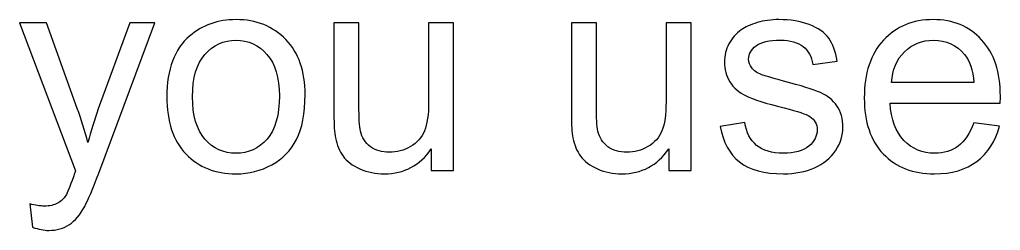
# Model space of a CAD drawing. Header units: centimetres. Extents: x -24.8 to 34.2, y -10 to 25.5.
# Drawn here: x 21.709 to 24.625, y 10.488 to 11.115 of the extents above; entities that cross this region are included whole.
import ezdxf

# ---------------------------------------------------------------- set-up
doc = ezdxf.new("R2010")
doc.units = ezdxf.units.CM
doc.header["$MEASUREMENT"] = 0
doc.layers.add('Layer 1', color=7, linetype='Continuous')

msp = doc.modelspace()

# ---------------------------------------------------------------- linework, layer by layer
at = {"layer": 'Layer 1', "color": 250}
for points, knots in [([(22.1463, 10.88592), (22.1463, 10.9672), (22.16888, 11.02745), (22.21417, 11.06654), (22.21417, 11.06654), (22.25185, 11.09899), (22.29785, 11.11536), (22.35218, 11.11536), (22.35218, 11.11536), (22.41258, 11.11536), (22.46196, 11.09561), (22.5002, 11.05595), (22.5002, 11.05595), (22.53859, 11.01644), (22.55764, 10.96183), (22.55764, 10.89213), (22.55764, 10.89213), (22.55764, 10.83554), (22.54917, 10.79109), (22.53224, 10.75878), (22.53224, 10.75878), (22.5153, 10.72632), (22.49061, 10.7012), (22.4583, 10.68328), (22.4583, 10.68328), (22.42584, 10.66536), (22.39056, 10.65647), (22.35218, 10.65647), (22.35218, 10.65647), (22.2908, 10.65647), (22.24113, 10.67609), (22.20317, 10.7156), (22.20317, 10.7156), (22.16521, 10.75497), (22.1463, 10.81169), (22.1463, 10.88592)], [0, 0, 0, 0, 0.1111111, 0.1111111, 0.1111111, 0.1111111, 0.2222222, 0.2222222, 0.2222222, 0.2222222, 0.3333333, 0.3333333, 0.3333333, 0.3333333, 0.4444444, 0.4444444, 0.4444444, 0.4444444, 0.5555556, 0.5555556, 0.5555556, 0.5555556, 0.6666667, 0.6666667, 0.6666667, 0.6666667, 0.7777778, 0.7777778, 0.7777778, 0.7777778, 0.8888889, 0.8888889, 0.8888889, 0.8888889, 1, 1, 1, 1]), ([(23.7922, 10.79744), (23.7922, 10.79744), (23.86571, 10.80901), (23.86571, 10.80901), (23.86571, 10.80901), (23.86981, 10.77952), (23.88138, 10.75694), (23.90029, 10.74114), (23.90029, 10.74114), (23.91905, 10.72548), (23.94544, 10.71757), (23.97945, 10.71757), (23.97945, 10.71757), (24.0136, 10.71757), (24.039, 10.72463), (24.05551, 10.73846), (24.05551, 10.73846), (24.07202, 10.75243), (24.08034, 10.7688), (24.08034, 10.78742), (24.08034, 10.78742), (24.08034, 10.80436), (24.073, 10.81748), (24.05833, 10.82722), (24.05833, 10.82722), (24.04817, 10.83385), (24.02277, 10.84217), (23.98227, 10.85233), (23.98227, 10.85233), (23.9278, 10.86616), (23.88984, 10.87802), (23.86882, 10.88817), (23.86882, 10.88817), (23.84779, 10.89819), (23.83171, 10.91216), (23.82084, 10.92994), (23.82084, 10.92994), (23.80998, 10.94772), (23.80447, 10.96734), (23.80447, 10.98879), (23.80447, 10.98879), (23.80447, 11.0084), (23.80899, 11.02646), (23.81802, 11.04311), (23.81802, 11.04311), (23.82691, 11.05991), (23.83918, 11.07373), (23.85457, 11.08474), (23.85457, 11.08474), (23.86614, 11.09321), (23.88194, 11.10055), (23.90184, 11.10647), (23.90184, 11.10647), (23.92188, 11.1124), (23.94332, 11.11536), (23.96618, 11.11536), (23.96618, 11.11536), (24.00061, 11.11536), (24.03081, 11.11028), (24.05692, 11.1004), (24.05692, 11.1004), (24.08302, 11.09053), (24.10221, 11.07712), (24.11463, 11.06019), (24.11463, 11.06019), (24.12705, 11.04311), (24.13552, 11.02054), (24.14017, 10.99217), (24.14017, 10.99217), (24.14017, 10.99217), (24.0675, 10.98215), (24.0675, 10.98215), (24.0675, 10.98215), (24.06411, 11.00473), (24.05452, 11.02237), (24.03871, 11.03507), (24.03871, 11.03507), (24.02291, 11.04777), (24.00047, 11.05412), (23.97155, 11.05412), (23.97155, 11.05412), (23.9374, 11.05412), (23.91299, 11.04848), (23.89845, 11.03719), (23.89845, 11.03719), (23.88378, 11.0259), (23.87644, 11.01263), (23.87644, 10.99754), (23.87644, 10.99754), (23.87644, 10.9878), (23.87954, 10.97919), (23.88561, 10.97143), (23.88561, 10.97143), (23.89168, 10.96339), (23.90113, 10.9569), (23.91411, 10.95153), (23.91411, 10.95153), (23.92159, 10.94885), (23.94347, 10.9425), (23.97987, 10.93262), (23.97987, 10.93262), (24.03251, 10.91851), (24.06919, 10.90708), (24.08994, 10.89805), (24.08994, 10.89805), (24.11082, 10.88916), (24.12719, 10.87604), (24.13904, 10.85897), (24.13904, 10.85897), (24.1509, 10.84189), (24.15682, 10.82072), (24.15682, 10.79532), (24.15682, 10.79532), (24.15682, 10.77049), (24.14949, 10.74721), (24.13509, 10.72519), (24.13509, 10.72519), (24.12056, 10.70332), (24.09967, 10.68639), (24.07244, 10.67439), (24.07244, 10.67439), (24.04521, 10.6624), (24.0143, 10.65647), (23.97987, 10.65647), (23.97987, 10.65647), (23.92272, 10.65647), (23.87926, 10.66833), (23.84934, 10.69203), (23.84934, 10.69203), (23.81943, 10.71574), (23.80038, 10.75087), (23.7922, 10.79744)], [0, 0, 0, 0, 0.030303, 0.030303, 0.030303, 0.030303, 0.0606061, 0.0606061, 0.0606061, 0.0606061, 0.0909091, 0.0909091, 0.0909091, 0.0909091, 0.1212121, 0.1212121, 0.1212121, 0.1212121, 0.1515152, 0.1515152, 0.1515152, 0.1515152, 0.1818182, 0.1818182, 0.1818182, 0.1818182, 0.2121212, 0.2121212, 0.2121212, 0.2121212, 0.2424242, 0.2424242, 0.2424242, 0.2424242, 0.2727273, 0.2727273, 0.2727273, 0.2727273, 0.3030303, 0.3030303, 0.3030303, 0.3030303, 0.3333333, 0.3333333, 0.3333333, 0.3333333, 0.3636364, 0.3636364, 0.3636364, 0.3636364, 0.3939394, 0.3939394, 0.3939394, 0.3939394, 0.4242424, 0.4242424, 0.4242424, 0.4242424, 0.4545455, 0.4545455, 0.4545455, 0.4545455, 0.4848485, 0.4848485, 0.4848485, 0.4848485, 0.5151515, 0.5151515, 0.5151515, 0.5151515, 0.5454545, 0.5454545, 0.5454545, 0.5454545, 0.5757576, 0.5757576, 0.5757576, 0.5757576, 0.6060606, 0.6060606, 0.6060606, 0.6060606, 0.6363636, 0.6363636, 0.6363636, 0.6363636, 0.6666667, 0.6666667, 0.6666667, 0.6666667, 0.6969697, 0.6969697, 0.6969697, 0.6969697, 0.7272727, 0.7272727, 0.7272727, 0.7272727, 0.7575758, 0.7575758, 0.7575758, 0.7575758, 0.7878788, 0.7878788, 0.7878788, 0.7878788, 0.8181818, 0.8181818, 0.8181818, 0.8181818, 0.8484848, 0.8484848, 0.8484848, 0.8484848, 0.8787879, 0.8787879, 0.8787879, 0.8787879, 0.9090909, 0.9090909, 0.9090909, 0.9090909, 0.9393939, 0.9393939, 0.9393939, 0.9393939, 0.969697, 0.969697, 0.969697, 0.969697, 1, 1, 1, 1]), ([(24.54572, 10.80774), (24.54572, 10.80774), (24.62263, 10.79829), (24.62263, 10.79829), (24.62263, 10.79829), (24.61049, 10.75327), (24.58806, 10.71842), (24.55532, 10.69358), (24.55532, 10.69358), (24.52244, 10.66889), (24.48053, 10.65647), (24.42959, 10.65647), (24.42959, 10.65647), (24.36538, 10.65647), (24.31444, 10.67623), (24.27691, 10.71574), (24.27691, 10.71574), (24.23923, 10.75525), (24.22046, 10.81071), (24.22046, 10.88211), (24.22046, 10.88211), (24.22046, 10.95605), (24.23951, 11.01334), (24.27747, 11.05412), (24.27747, 11.05412), (24.31557, 11.0949), (24.36482, 11.11536), (24.4255, 11.11536), (24.4255, 11.11536), (24.4842, 11.11536), (24.53218, 11.09532), (24.56929, 11.05539), (24.56929, 11.05539), (24.60654, 11.01546), (24.62517, 10.95915), (24.62517, 10.88676), (24.62517, 10.88676), (24.62517, 10.88225), (24.62503, 10.87562), (24.62474, 10.86687), (24.62474, 10.86687), (24.62474, 10.86687), (24.29737, 10.86687), (24.29737, 10.86687), (24.29737, 10.86687), (24.30005, 10.81861), (24.31374, 10.78164), (24.33829, 10.7561), (24.33829, 10.7561), (24.36284, 10.73041), (24.39332, 10.71757), (24.43001, 10.71757), (24.43001, 10.71757), (24.45725, 10.71757), (24.48053, 10.72477), (24.49986, 10.73916), (24.49986, 10.73916), (24.51919, 10.75341), (24.53443, 10.77627), (24.54572, 10.80774)], [0, 0, 0, 0, 0.0666667, 0.0666667, 0.0666667, 0.0666667, 0.1333333, 0.1333333, 0.1333333, 0.1333333, 0.2, 0.2, 0.2, 0.2, 0.2666667, 0.2666667, 0.2666667, 0.2666667, 0.3333333, 0.3333333, 0.3333333, 0.3333333, 0.4, 0.4, 0.4, 0.4, 0.4666667, 0.4666667, 0.4666667, 0.4666667, 0.5333333, 0.5333333, 0.5333333, 0.5333333, 0.6, 0.6, 0.6, 0.6, 0.6666667, 0.6666667, 0.6666667, 0.6666667, 0.7333333, 0.7333333, 0.7333333, 0.7333333, 0.8, 0.8, 0.8, 0.8, 0.8666667, 0.8666667, 0.8666667, 0.8666667, 0.9333333, 0.9333333, 0.9333333, 0.9333333, 1, 1, 1, 1]), ([(21.74738, 10.4973), (21.74738, 10.4973), (21.73906, 10.56715), (21.73906, 10.56715), (21.73906, 10.56715), (21.75543, 10.56278), (21.76954, 10.56052), (21.78167, 10.56052), (21.78167, 10.56052), (21.79818, 10.56052), (21.81145, 10.56334), (21.82132, 10.56884), (21.82132, 10.56884), (21.83134, 10.57435), (21.83939, 10.58197), (21.84574, 10.59199), (21.84574, 10.59199), (21.85053, 10.59932), (21.85801, 10.61781), (21.86846, 10.6473), (21.86846, 10.6473), (21.86987, 10.65153), (21.87212, 10.65746), (21.87509, 10.6655), (21.87509, 10.6655), (21.87509, 10.6655), (21.70858, 11.10534), (21.70858, 11.10534), (21.70858, 11.10534), (21.70858, 11.10534), (21.78873, 11.10534), (21.78873, 11.10534), (21.78873, 11.10534), (21.78873, 11.10534), (21.88017, 10.8512), (21.88017, 10.8512), (21.88017, 10.8512), (21.89188, 10.81889), (21.9026, 10.78502), (21.91192, 10.74946), (21.91192, 10.74946), (21.92052, 10.78361), (21.93068, 10.81691), (21.94254, 10.84951), (21.94254, 10.84951), (21.94254, 10.84951), (22.03638, 11.10534), (22.03638, 11.10534), (22.03638, 11.10534), (22.03638, 11.10534), (22.11074, 11.10534), (22.11074, 11.10534), (22.11074, 11.10534), (22.11074, 11.10534), (21.94381, 10.65887), (21.94381, 10.65887), (21.94381, 10.65887), (21.92589, 10.61061), (21.91192, 10.57745), (21.90204, 10.55925), (21.90204, 10.55925), (21.88878, 10.53469), (21.87368, 10.51677), (21.8566, 10.50534), (21.8566, 10.50534), (21.83939, 10.49391), (21.81907, 10.48813), (21.79536, 10.48813), (21.79536, 10.48813), (21.78097, 10.48813), (21.76502, 10.49123), (21.74738, 10.4973)], [0, 0, 0, 0, 0.0555556, 0.0555556, 0.0555556, 0.0555556, 0.1111111, 0.1111111, 0.1111111, 0.1111111, 0.1666667, 0.1666667, 0.1666667, 0.1666667, 0.2222222, 0.2222222, 0.2222222, 0.2222222, 0.2777778, 0.2777778, 0.2777778, 0.2777778, 0.3333333, 0.3333333, 0.3333333, 0.3333333, 0.3888889, 0.3888889, 0.3888889, 0.3888889, 0.4444444, 0.4444444, 0.4444444, 0.4444444, 0.5, 0.5, 0.5, 0.5, 0.5555556, 0.5555556, 0.5555556, 0.5555556, 0.6111111, 0.6111111, 0.6111111, 0.6111111, 0.6666667, 0.6666667, 0.6666667, 0.6666667, 0.7222222, 0.7222222, 0.7222222, 0.7222222, 0.7777778, 0.7777778, 0.7777778, 0.7777778, 0.8333333, 0.8333333, 0.8333333, 0.8333333, 0.8888889, 0.8888889, 0.8888889, 0.8888889, 0.9444444, 0.9444444, 0.9444444, 0.9444444, 1, 1, 1, 1]), ([(22.9327, 10.66635), (22.9327, 10.66635), (22.9327, 10.73084), (22.9327, 10.73084), (22.9327, 10.73084), (22.89841, 10.68117), (22.85199, 10.65647), (22.79329, 10.65647), (22.79329, 10.65647), (22.76746, 10.65647), (22.74319, 10.66141), (22.72076, 10.67129), (22.72076, 10.67129), (22.69832, 10.68117), (22.68167, 10.69373), (22.6708, 10.70868), (22.6708, 10.70868), (22.6598, 10.72378), (22.65218, 10.74213), (22.6478, 10.76386), (22.6478, 10.76386), (22.64484, 10.77853), (22.64329, 10.80167), (22.64329, 10.83342), (22.64329, 10.83342), (22.64329, 10.83342), (22.64329, 11.10534), (22.64329, 11.10534), (22.64329, 11.10534), (22.64329, 11.10534), (22.71765, 11.10534), (22.71765, 11.10534), (22.71765, 11.10534), (22.71765, 11.10534), (22.71765, 10.86193), (22.71765, 10.86193), (22.71765, 10.86193), (22.71765, 10.82298), (22.7192, 10.79688), (22.72217, 10.78333), (22.72217, 10.78333), (22.72696, 10.76372), (22.73684, 10.74848), (22.75194, 10.73719), (22.75194, 10.73719), (22.76718, 10.72604), (22.78595, 10.72054), (22.80824, 10.72054), (22.80824, 10.72054), (22.83054, 10.72054), (22.85142, 10.72618), (22.87104, 10.73761), (22.87104, 10.73761), (22.89065, 10.74904), (22.90448, 10.7647), (22.91252, 10.78432), (22.91252, 10.78432), (22.92071, 10.80407), (22.9248, 10.83272), (22.9248, 10.87011), (22.9248, 10.87011), (22.9248, 10.87011), (22.9248, 11.10534), (22.9248, 11.10534), (22.9248, 11.10534), (22.9248, 11.10534), (22.99917, 11.10534), (22.99917, 11.10534), (22.99917, 11.10534), (22.99917, 11.10534), (22.99917, 10.66635), (22.99917, 10.66635), (22.99917, 10.66635), (22.99917, 10.66635), (22.9327, 10.66635), (22.9327, 10.66635)], [0, 0, 0, 0, 0.0526316, 0.0526316, 0.0526316, 0.0526316, 0.1052632, 0.1052632, 0.1052632, 0.1052632, 0.1578947, 0.1578947, 0.1578947, 0.1578947, 0.2105263, 0.2105263, 0.2105263, 0.2105263, 0.2631579, 0.2631579, 0.2631579, 0.2631579, 0.3157895, 0.3157895, 0.3157895, 0.3157895, 0.3684211, 0.3684211, 0.3684211, 0.3684211, 0.4210526, 0.4210526, 0.4210526, 0.4210526, 0.4736842, 0.4736842, 0.4736842, 0.4736842, 0.5263158, 0.5263158, 0.5263158, 0.5263158, 0.5789474, 0.5789474, 0.5789474, 0.5789474, 0.6315789, 0.6315789, 0.6315789, 0.6315789, 0.6842105, 0.6842105, 0.6842105, 0.6842105, 0.7368421, 0.7368421, 0.7368421, 0.7368421, 0.7894737, 0.7894737, 0.7894737, 0.7894737, 0.8421053, 0.8421053, 0.8421053, 0.8421053, 0.8947368, 0.8947368, 0.8947368, 0.8947368, 0.9473684, 0.9473684, 0.9473684, 0.9473684, 1, 1, 1, 1]), ([(23.63881, 10.66635), (23.63881, 10.66635), (23.63881, 10.73084), (23.63881, 10.73084), (23.63881, 10.73084), (23.60452, 10.68117), (23.5581, 10.65647), (23.4994, 10.65647), (23.4994, 10.65647), (23.47357, 10.65647), (23.4493, 10.66141), (23.42687, 10.67129), (23.42687, 10.67129), (23.40443, 10.68117), (23.38778, 10.69373), (23.37691, 10.70868), (23.37691, 10.70868), (23.36591, 10.72378), (23.35829, 10.74213), (23.35391, 10.76386), (23.35391, 10.76386), (23.35095, 10.77853), (23.3494, 10.80167), (23.3494, 10.83342), (23.3494, 10.83342), (23.3494, 10.83342), (23.3494, 11.10534), (23.3494, 11.10534), (23.3494, 11.10534), (23.3494, 11.10534), (23.42376, 11.10534), (23.42376, 11.10534), (23.42376, 11.10534), (23.42376, 11.10534), (23.42376, 10.86193), (23.42376, 10.86193), (23.42376, 10.86193), (23.42376, 10.82298), (23.42531, 10.79688), (23.42828, 10.78333), (23.42828, 10.78333), (23.43307, 10.76372), (23.44295, 10.74848), (23.45805, 10.73719), (23.45805, 10.73719), (23.47329, 10.72604), (23.49206, 10.72054), (23.51435, 10.72054), (23.51435, 10.72054), (23.53665, 10.72054), (23.55753, 10.72618), (23.57715, 10.73761), (23.57715, 10.73761), (23.59676, 10.74904), (23.61059, 10.7647), (23.61863, 10.78432), (23.61863, 10.78432), (23.62682, 10.80407), (23.63091, 10.83272), (23.63091, 10.87011), (23.63091, 10.87011), (23.63091, 10.87011), (23.63091, 11.10534), (23.63091, 11.10534), (23.63091, 11.10534), (23.63091, 11.10534), (23.70528, 11.10534), (23.70528, 11.10534), (23.70528, 11.10534), (23.70528, 11.10534), (23.70528, 10.66635), (23.70528, 10.66635), (23.70528, 10.66635), (23.70528, 10.66635), (23.63881, 10.66635), (23.63881, 10.66635)], [0, 0, 0, 0, 0.0526316, 0.0526316, 0.0526316, 0.0526316, 0.1052632, 0.1052632, 0.1052632, 0.1052632, 0.1578947, 0.1578947, 0.1578947, 0.1578947, 0.2105263, 0.2105263, 0.2105263, 0.2105263, 0.2631579, 0.2631579, 0.2631579, 0.2631579, 0.3157895, 0.3157895, 0.3157895, 0.3157895, 0.3684211, 0.3684211, 0.3684211, 0.3684211, 0.4210526, 0.4210526, 0.4210526, 0.4210526, 0.4736842, 0.4736842, 0.4736842, 0.4736842, 0.5263158, 0.5263158, 0.5263158, 0.5263158, 0.5789474, 0.5789474, 0.5789474, 0.5789474, 0.6315789, 0.6315789, 0.6315789, 0.6315789, 0.6842105, 0.6842105, 0.6842105, 0.6842105, 0.7368421, 0.7368421, 0.7368421, 0.7368421, 0.7894737, 0.7894737, 0.7894737, 0.7894737, 0.8421053, 0.8421053, 0.8421053, 0.8421053, 0.8947368, 0.8947368, 0.8947368, 0.8947368, 0.9473684, 0.9473684, 0.9473684, 0.9473684, 1, 1, 1, 1]), ([(24.30146, 10.92811), (24.30146, 10.92811), (24.54657, 10.92811), (24.54657, 10.92811), (24.54657, 10.92811), (24.54332, 10.96494), (24.53387, 10.99274), (24.51849, 11.01108), (24.51849, 11.01108), (24.49478, 11.03973), (24.46402, 11.05412), (24.42634, 11.05412), (24.42634, 11.05412), (24.3922, 11.05412), (24.36341, 11.04269), (24.34013, 11.01983), (24.34013, 11.01983), (24.31684, 10.99697), (24.304, 10.96635), (24.30146, 10.92811)], [0, 0, 0, 0, 0.2, 0.2, 0.2, 0.2, 0.4, 0.4, 0.4, 0.4, 0.6, 0.6, 0.6, 0.6, 0.8, 0.8, 0.8, 0.8, 1, 1, 1, 1]), ([(22.22278, 10.88592), (22.22278, 10.82961), (22.23506, 10.78756), (22.25961, 10.75962), (22.25961, 10.75962), (22.28417, 10.73154), (22.31507, 10.71757), (22.35218, 10.71757), (22.35218, 10.71757), (22.38915, 10.71757), (22.41991, 10.73168), (22.44447, 10.75976), (22.44447, 10.75976), (22.46888, 10.78785), (22.48115, 10.83074), (22.48115, 10.88832), (22.48115, 10.88832), (22.48115, 10.94264), (22.46888, 10.98385), (22.44418, 11.01179), (22.44418, 11.01179), (22.41949, 11.03973), (22.38887, 11.0537), (22.35218, 11.0537), (22.35218, 11.0537), (22.31507, 11.0537), (22.28417, 11.03973), (22.25961, 11.01193), (22.25961, 11.01193), (22.23506, 10.98413), (22.22278, 10.94208), (22.22278, 10.88592)], [0, 0, 0, 0, 0.125, 0.125, 0.125, 0.125, 0.25, 0.25, 0.25, 0.25, 0.375, 0.375, 0.375, 0.375, 0.5, 0.5, 0.5, 0.5, 0.625, 0.625, 0.625, 0.625, 0.75, 0.75, 0.75, 0.75, 0.875, 0.875, 0.875, 0.875, 1, 1, 1, 1])]:
    msp.add_open_spline(points, degree=3, knots=knots, dxfattribs=at)

doc.saveas('drawing.dxf')
